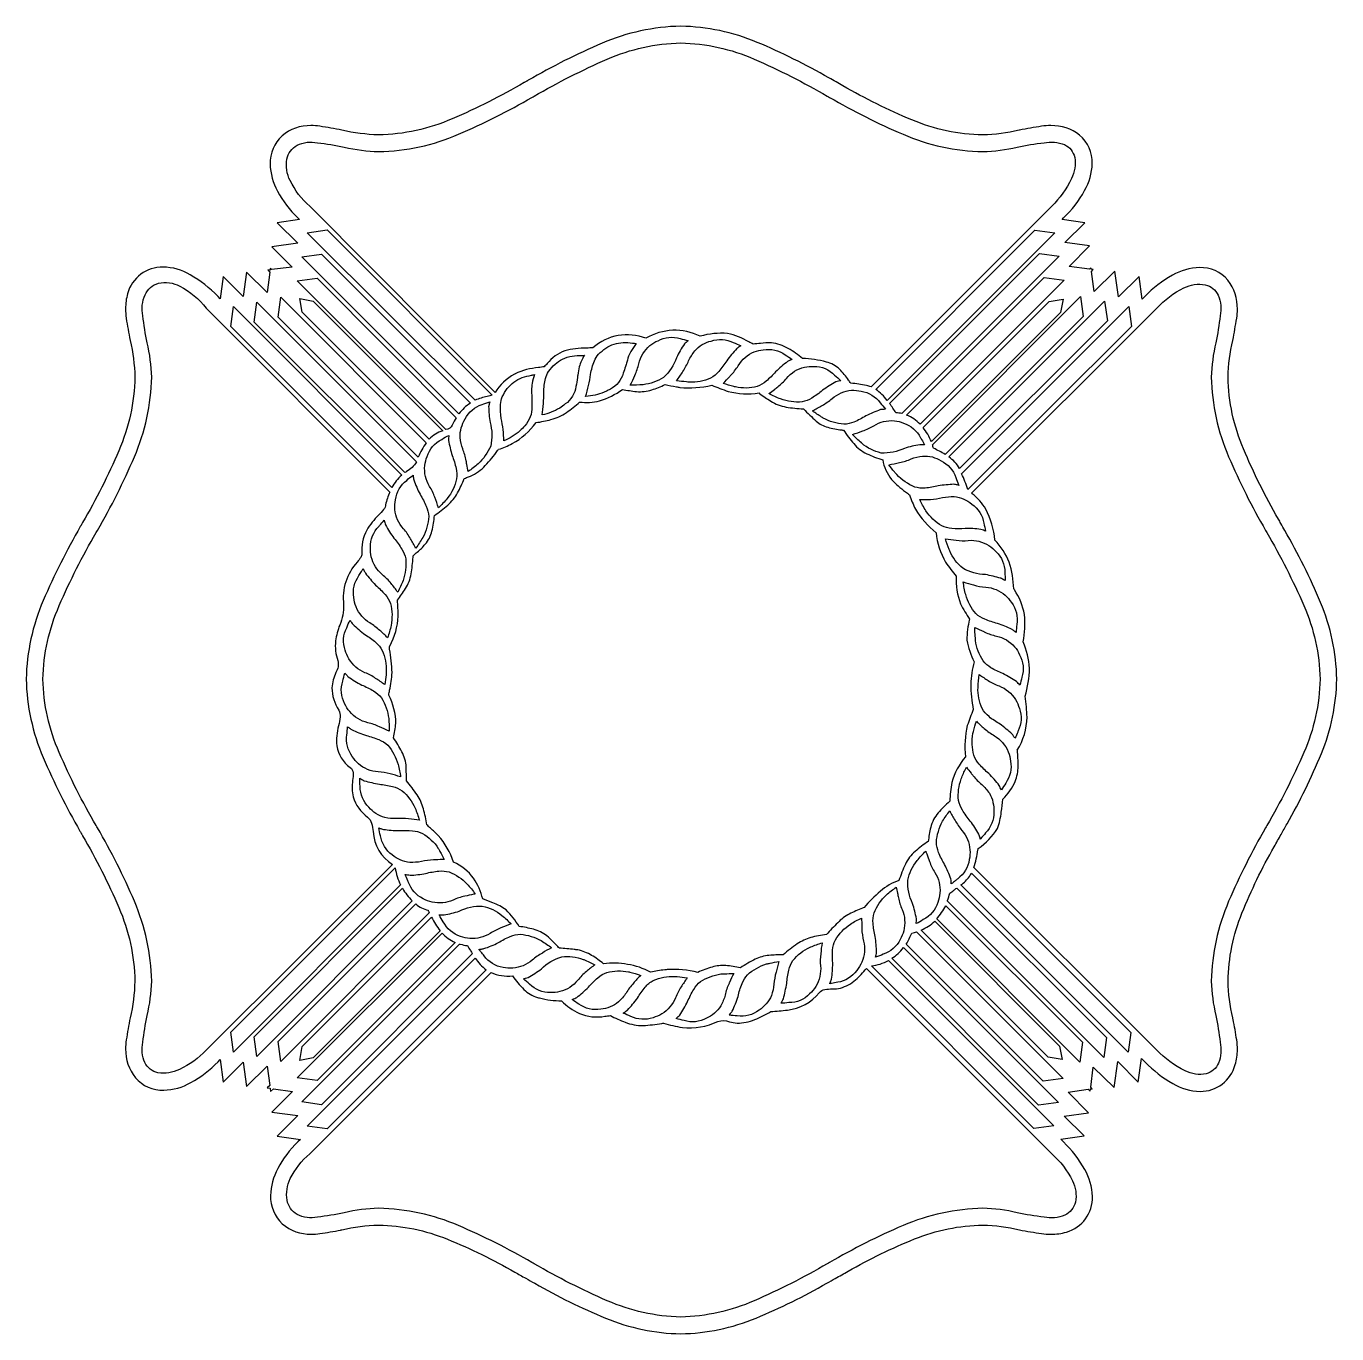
# Model space of a CAD drawing. Extents: x -4 to 118, y -79 to 10.
# Drawn here: x 38.6 to 45.82, y -50.93 to -43.73 of the extents above; entities that cross this region are included whole.
import ezdxf

# ---------------------------------------------------------------- set-up
doc = ezdxf.new("R2010")
doc.units = 0
doc.header["$MEASUREMENT"] = 0

msp = doc.modelspace()

# ---------------------------------------------------------------- linework, layer by layer
for points in [[(45.5326, -46.5056, 0.001009), (45.5115, -46.4679, -0.000737), (45.4972, -46.4425, -0.031549), (45.305, -46.0569, -0.095675), (45.22, -45.661, -0.050222), (45.2464, -45.4588, 0.006351), (45.268, -45.337, 0.034881), (45.2716, -45.2866, 0.172268), (45.219, -45.1279, 0.231615), (45.0634, -45.058, 0.123826), (44.9138, -45.0998, 0.073396), (44.7628, -45.2164), (44.7472, -45.232), (44.7304, -45.1072), (44.617, -45.22), (44.5972, -45.0772), (44.4838, -45.1906), (44.4682, -45.0796), (44.4772, -45.0688), (44.4664, -45.0676), (44.4658, -45.0604), (44.4574, -45.0664), (44.3446, -45.052), (44.4574, -44.9392), (44.3224, -44.9206), (44.4322, -44.8114), (44.3068, -44.7934), (44.3146, -44.785, 0.072754), (44.4306, -44.6341, 0.123594), (44.4724, -44.485, 0.229883), (44.403, -44.329, 0.173896), (44.245, -44.2762, 0.035121), (44.194, -44.2798, 0.013532), (44.0722, -44.3014, 0.000004), (44.0698, -44.3018, -0.048064), (43.87, -44.3278, -0.094816), (43.4793, -44.2449, -0.03227), (43.0989, -44.0564, -0.000772), (43.0621, -44.0357, 0.000875), (43.023, -44.0138, 0.03188), (42.6276, -43.8179, 0.095008), (42.2074, -43.729, 0.096878), (41.7743, -43.8228, 0.030173), (41.3676, -44.0268, -0.000003), (41.3638, -44.029, -0.01525), (41.3602, -44.0309, 0.040477), (41.3554, -44.0338, 0.028781), (41.3488, -44.0374, 0.07229), (41.3459, -44.0389, -0.033215), (41.3446, -44.0398, -0.03014), (40.9492, -44.2389, -0.097245), (40.5436, -44.3278, -0.047761), (40.3417, -44.3014), (40.3413, -44.3014, 0.012983), (40.2201, -44.2798, 0.036835), (40.1715, -44.2762, 0.184627), (40.0125, -44.3326, 0.21837), (39.9465, -44.488, 0.121041), (39.987, -44.6369, 0.074635), (40.0989, -44.785), (40.1079, -44.7934), (39.9861, -44.8108), (40.0983, -44.923), (39.9555, -44.9434), (40.0683, -45.0562), (39.9549, -45.0688), (39.9471, -45.0628), (39.9459, -45.0717), (39.9333, -45.0712), (39.9441, -45.0838), (39.9297, -45.196), (39.8163, -45.0826), (39.7983, -45.2176), (39.6885, -45.1078), (39.6723, -45.2296), (39.6597, -45.2164, 0.070102), (39.5065, -45.0976, 0.125612), (39.3573, -45.055, 0.342941), (39.1617, -45.202, 0.072098), (39.1509, -45.2842, 0.033932), (39.1545, -45.337, 0.017125), (39.1761, -45.4588, -0.048169), (39.2019, -45.661, -0.097001), (39.1134, -46.0667, -0.030385), (38.9145, -46.462, 0.087028), (38.9121, -46.4656, -0.02862), (38.9085, -46.4722, 0.008752), (38.9061, -46.4764, -0.008752), (38.9037, -46.4806, -0.000003), (38.9016, -46.4845, 0.030122), (38.6976, -46.8911, 0.096908), (38.6037, -47.3236, 0.096669), (38.6969, -47.7553, 0.030187), (38.8998, -48.1608, -0.000009), (38.9037, -48.1678, -0.033949), (38.9061, -48.1717, 0.033882), (38.9085, -48.1756, 0.028921), (38.9121, -48.1822, 0.127259), (38.9145, -48.1864, -0.030385), (39.1134, -48.5817, -0.097001), (39.2019, -48.9874, -0.047898), (39.1761, -49.1896, 0.012982), (39.1545, -49.3108, 0.035312), (39.1509, -49.3606, 0.177671), (39.2051, -49.5192, 0.225814), (39.3609, -49.5874, 0.122945), (39.5099, -49.5462, 0.07207), (39.6597, -49.432), (39.6717, -49.4194), (39.6885, -49.5436), (39.7983, -49.4332), (39.8163, -49.5682), (39.9303, -49.4548), (39.9441, -49.561), (39.9309, -49.5742), (39.9465, -49.5772), (39.9489, -49.5946), (39.9645, -49.5796), (40.0695, -49.594), (39.9555, -49.708), (40.0983, -49.7278), (39.9861, -49.8406), (40.1133, -49.8586), (40.0989, -49.8724, 0.076331), (39.9884, -50.0196, 0.119528), (39.9489, -50.1682, 0.214729), (40.0136, -50.3232, 0.188146), (40.1727, -50.3806, 0.036643), (40.2201, -50.3776, 0.01284), (40.3348, -50.3579, -0.000053), (40.3413, -50.3566, -0.049946), (40.5436, -50.3302, -0.092757), (40.9235, -50.4086, -0.033869), (41.2932, -50.5891, -0.001114), (41.3538, -50.6231, 0.001038), (41.4036, -50.651, 0.032807), (41.7931, -50.8427, 0.093944), (42.2074, -50.929, 0.094057), (42.6216, -50.8425, 0.032689), (43.0115, -50.6505, 0.001285), (43.0581, -50.6243, -0.001608), (43.1291, -50.5844, -0.034396), (43.4944, -50.407, -0.092011), (43.87, -50.3302, -0.050224), (44.0722, -50.3566, 0.009778), (44.194, -50.3776, 0.034716), (44.2456, -50.3812, 0.076745), (44.3302, -50.3686, 0.344476), (44.4736, -50.173, 0.124569), (44.4314, -50.0241, 0.071091), (44.3146, -49.8724), (44.299, -49.8574), (44.428, -49.8394), (44.3176, -49.7302), (44.452, -49.7116), (44.3398, -49.5982), (44.4502, -49.5826), (44.4616, -49.5922), (44.4628, -49.5808), (44.4729, -49.5822), (44.464, -49.5718), (44.4784, -49.4602), (44.5924, -49.573), (44.6128, -49.4302), (44.7256, -49.543), (44.7436, -49.4128), (44.7628, -49.432, 0.070585), (44.9159, -49.551, 0.125825), (45.0658, -49.594, 0.348114), (45.2596, -49.447, 0.081388), (45.2716, -49.3642, 0.032974), (45.268, -49.3108, 0.00939), (45.248, -49.1981, -0.000067), (45.2464, -49.1896, -0.049946), (45.22, -48.9874, -0.092192), (45.2969, -48.6123, -0.034255), (45.4743, -48.2472, -0.000805), (45.5121, -48.1793, 0.000799), (45.5448, -48.1207, 0.033111), (45.7339, -47.7344, 0.093376), (45.8188, -47.3236, 0.095204), (45.7294, -46.9021, 0.031708)], [(40.2072, -44.3712, -0.026389), (40.355, -44.3951, 0.049844), (40.5441, -44.4197, 0.096854), (40.9836, -44.3243, 0.030607), (41.3882, -44.1209, -0.000031), (41.4005, -44.1141, -0.029413), (41.8028, -43.9104, -0.098156), (42.2072, -43.821, -0.098156), (42.6117, -43.9104, -0.02941), (43.014, -44.1141, -0.000031), (43.0263, -44.1209, 0.030608), (43.4309, -44.3243, 0.096853), (43.8704, -44.4197, 0.049843), (44.0595, -44.3951, -0.026388), (44.2073, -44.3712, -0.157385), (44.3197, -44.3812, -0.234741), (44.3758, -44.4512, -0.160772), (44.3582, -44.5684, -0.087836), (44.2499, -44.7199), (43.2551, -45.7146, 0.0646), (43.2297, -45.7076, 0.038105), (43.1434, -45.6951, -0.004037), (43.1304, -45.6771, 0.050411), (43.0813, -45.6174, 0.132125), (43.0087, -45.5781, 0.055704), (42.8769, -45.5586, 0.051129), (42.7992, -45.5037, 0.101927), (42.7061, -45.4723, 0.028776), (42.6467, -45.4758, -0.006882), (42.6056, -45.4794, -0.004657), (42.5811, -45.4666, 0.080514), (42.465, -45.4203, 0.086801), (42.3142, -45.4363, 0.256242), (42.0152, -45.4475, 0.281456), (41.7238, -45.4995, -0.003824), (41.6889, -45.5014, 0.061792), (41.5683, -45.5166, 0.139694), (41.4722, -45.5866, -0.005388), (41.4555, -45.6041, -0.003795), (41.4243, -45.6087, 0.090077), (41.2953, -45.6431, -0.000093), (41.2923, -45.645, 0.13081), (41.1848, -45.7466), (40.1646, -44.7199, -0.100497), (40.0567, -44.5788, -0.160455), (40.0392, -44.4605, -0.221396), (40.095, -44.3847, -0.17268)], [(41.0748, -45.7885), (40.151, -44.8659), (40.2604, -44.8506), (41.1688, -45.7602, -0.034738), (41.1413, -45.7677, 0.051797)], [(43.3432, -45.7894, 0.091613), (43.2808, -45.7288), (44.1562, -44.8522), (44.266, -44.8666)], [(40.2302, -44.9835), (41.0488, -45.8039, 0.085818), (40.9862, -45.8636), (40.1209, -44.9989)], [(43.4242, -45.862, 0.026792), (43.3928, -45.8574, -0.000076), (43.3912, -45.8572, 0.020322), (43.357, -45.8062), (44.1814, -44.9806), (44.2912, -44.995)], [(39.5949, -49.3666, -0.09091), (39.4468, -49.4738, -0.158754), (39.3292, -49.4914, -0.230851), (39.2573, -49.436, -0.163269), (39.2462, -49.3241, -0.02641), (39.27, -49.1762, 0.049846), (39.2946, -48.9872, 0.096855), (39.1993, -48.5477, 0.030607), (38.9959, -48.1431, -0.000031), (38.9891, -48.1308, -0.029405), (38.7853, -47.7285, -0.098158), (38.6959, -47.324, -0.098157), (38.7853, -46.9195, -0.029402), (38.9891, -46.5173, -0.000031), (38.9959, -46.505, 0.030608), (39.1993, -46.1004, 0.096854), (39.2946, -45.6609, 0.049848), (39.27, -45.4718, -0.02641), (39.2462, -45.324, -0.157867), (39.2581, -45.2074, -0.219382), (39.3314, -45.1444, -0.182911), (39.4493, -45.1606, -0.10467), (39.5949, -45.2814), (40.605, -46.2944, 0.046324), (40.5819, -46.3636, -0.176114), (40.5716, -46.3897, -0.029981), (40.5438, -46.4211, 0.065972), (40.4784, -46.5044, 0.15492), (40.4519, -46.6343, -0.165007), (40.4454, -46.6543, -0.028553), (40.4263, -46.6797, 0.220725), (40.3514, -46.9139, -0.105413), (40.3296, -47.0264, 0.055085), (40.3067, -47.1141, 0.119138), (40.3201, -47.2218, -0.184326), (40.3086, -47.2882, 0.093869), (40.2871, -47.3714, 0.147411), (40.3248, -47.4948, -0.156908), (40.3317, -47.5326, -0.034717), (40.3232, -47.5811, 0.091611), (40.3132, -47.6913, 0.198525), (40.3875, -47.8105, -0.216339), (40.4031, -47.8401, -0.053751), (40.4009, -47.8815, 0.098975), (40.4034, -47.973, 0.162475), (40.4826, -48.0835, -0.149728), (40.5051, -48.1179, -0.043116), (40.5139, -48.1634, 0.245286), (40.6203, -48.3448)], [(40.2054, -45.1165), (40.9714, -45.8849, 0.043075), (40.9483, -45.9251, -0.305174), (40.9147, -45.9499), (40.0961, -45.1319)], [(44.3176, -45.127), (43.5244, -45.9208, 0.114422), (43.4506, -45.8704), (44.2078, -45.1126)], [(45.4337, -48.1308, -0.000031), (45.4269, -48.143, 0.030607), (45.2235, -48.5477, 0.096853), (45.1281, -48.9872, 0.049837), (45.1528, -49.1762, -0.026401), (45.1766, -49.3241, -0.148676), (45.1679, -49.4383, -0.235797), (45.1, -49.4974, -0.170394), (44.9832, -49.4805, -0.088106), (44.8279, -49.3666), (43.8214, -48.3619, 0.041141), (43.843, -48.2648, -0.000327), (43.8444, -48.2561, 0.110848), (43.9508, -48.1462, 0.058744), (43.972, -48.0568, 0.022328), (43.9803, -47.9848, 0.08634), (44.0489, -47.8879, 0.086937), (44.0643, -47.8032, 0.027411), (44.0602, -47.7166, -0.000007), (44.0601, -47.7153, 0.129391), (44.1139, -47.5344, 0.02578), (44.1027, -47.4186, 0.066465), (44.1275, -47.2649, 0.089778), (44.0921, -47.1195, 0.075223), (44.0993, -46.969, 0.110638), (44.0442, -46.8326, -0.000128), (44.0406, -46.8264, 0.061345), (44.0158, -46.681, 0.082783), (43.9366, -46.5581, 0.093321), (43.8864, -46.3884, 0.10111), (43.8107, -46.303, -0.000077), (43.8084, -46.3009), (44.8279, -45.2814, -0.093217), (44.9772, -45.1698, -0.166601), (45.0947, -45.1526, -0.229722), (45.1659, -45.2105, -0.158535), (45.1766, -45.324, -0.026401), (45.1528, -45.4718, 0.049839), (45.1281, -45.6609, 0.096852), (45.2235, -46.1004, 0.030608), (45.4269, -46.505, -0.000031), (45.4337, -46.5173, -0.029403), (45.6375, -46.9195, -0.098158), (45.7269, -47.324, -0.098158), (45.6375, -47.7285, -0.029406)], [(40.005, -45.2217), (40.8065, -46.0238, 0.07029), (40.7622, -46.1018), (39.9909, -45.3311)], [(40.1221, -45.3039), (40.1097, -45.2276), (40.1829, -45.2424), (40.8969, -45.9564, 0.139672), (40.8225, -46.0037)], [(43.5868, -46.0162, 0.068613), (43.5412, -45.9388), (44.2354, -45.244), (44.3122, -45.2314), (44.2978, -45.3046)], [(44.4082, -45.2176), (44.4232, -45.3274), (43.6624, -46.087, 0.026667), (43.5988, -46.0528, -0.028031), (43.5958, -46.0432, 0.028031), (43.5928, -46.0336)], [(39.7444, -45.2731), (40.6711, -46.2011, 0.088196), (40.6168, -46.269), (39.7302, -45.3825)], [(39.8727, -45.2488), (40.7518, -46.1284, -0.13056), (40.6977, -46.1807, 0.000872), (40.6888, -46.1872), (39.8583, -45.3586)], [(44.5408, -45.2422), (44.5558, -45.352), (43.7416, -46.1644, 0.121582), (43.6828, -46.1008)], [(44.674, -45.2722), (44.689, -45.382), (43.7878, -46.2808, 0.024253), (43.7536, -46.1932)], [(42.2278, -45.4786, 0.03282), (42.1834, -45.5542, -0.124716), (42.1126, -45.6628, -0.112548), (41.9998, -45.703, -0.027924), (41.929, -45.7054, 0.029335), (41.9548, -45.6514, 0.041684), (41.977, -45.5872, -0.159378), (42.037, -45.4876, -0.092649), (42.082, -45.4606, -0.204705), (42.2044, -45.4492, -0.03436), (42.2476, -45.4606, 0.000091), (42.245, -45.463, -0.015753)], [(42.5152, -45.5044, 0.027991), (42.46, -45.571, -0.034649), (42.4163, -45.6307, -0.098865), (42.3718, -45.667, -0.12541), (42.2542, -45.6892, 0.007228), (42.2384, -45.6875, -0.021302), (42.1846, -45.6808, 0.015192), (42.2188, -45.631, 0.041006), (42.2506, -45.571, -0.050041), (42.284, -45.5169, -0.091711), (42.3256, -45.4822, -0.08298), (42.3742, -45.4624, -0.206818), (42.4966, -45.4714, -0.034424), (42.5374, -45.4882, -0.019023), (42.5214, -45.5, 0.004055)], [(41.9248, -45.535, 0.0486), (41.9104, -45.5794, 0.00426), (41.9029, -45.6025, -0.010929), (41.8906, -45.64, -0.200592), (41.8198, -45.7276, -0.011875), (41.7952, -45.7396, 0.001645), (41.785, -45.7444, -0.083945), (41.6836, -45.7678, 0.042537), (41.7106, -45.646, -0.043928), (41.7316, -45.5716, -0.087432), (41.7544, -45.535, -0.048242), (41.7952, -45.502, -0.071974), (41.8402, -45.4792, -0.111201), (41.9415, -45.4739, 0.002402), (41.9614, -45.4756, 0.036132), (41.933, -45.5206, -0.001309)], [(42.7954, -45.5752, 0.030881), (42.7294, -45.6316, -0.037782), (42.6772, -45.6839, -0.093329), (42.6274, -45.7132, -0.113438), (42.5086, -45.7156, 0.003624), (42.499, -45.713, -0.026311), (42.4414, -45.6958, 0.017916), (42.4776, -45.657, -0.004364), (42.4816, -45.6526, 0.04561), (42.5236, -45.5986, -0.164359), (42.6118, -45.5218, -0.072786), (42.6616, -45.511, -0.21513), (42.7816, -45.5392, -0.046088), (42.82, -45.5644, 0.033868)], [(41.4442, -45.8698, 0.045482), (41.4526, -45.7444), (41.4526, -45.7444, -0.047311), (41.4628, -45.6688, -0.075201), (41.4796, -45.6298, 0.000034), (41.4804, -45.6287, -0.053545), (41.515, -45.5908, -0.088284), (41.557, -45.562, -0.117281), (41.6635, -45.5416, 0.000988), (41.677, -45.541, 0.069225), (41.6488, -45.604, 0.022611), (41.6404, -45.6496, 0.001867), (41.6384, -45.6636, -0.020291), (41.6302, -45.7126, -0.204565), (41.5714, -45.8092, -0.021154), (41.5408, -45.832, -0.074121)], [(41.3866, -45.7606, -0.028704), (41.3878, -45.8242, -0.211017), (41.3482, -45.9286, -0.032546), (41.3218, -45.9574, -0.077936), (41.2336, -46.0126, 0.046378), (41.2186, -45.8884, -0.032457), (41.215, -45.8116, -0.066676), (41.2246, -45.7702, -0.034497), (41.2516, -45.724, -0.0502), (41.2882, -45.6886, -0.120217), (41.3847, -45.6512, 0.002027), (41.4022, -45.6472, 0.057251), (41.3897, -45.696, -0.002327), (41.3866, -45.7132, 0.037978)], [(43.0612, -45.688, 0.028095), (42.988, -45.7336, -0.041058), (42.9282, -45.7769, -0.088952), (42.8752, -45.7978, -0.111925), (42.7564, -45.7816), (42.7564, -45.7816, -0.019326), (42.6928, -45.7522, -0.004501), (42.7233, -45.7285, 0.005803), (42.7408, -45.715, 0.046758), (42.7894, -45.6688, -0.166981), (42.889, -45.6064, -0.071489), (42.94, -45.6028, -0.213996), (43.054, -45.6502, -0.026193), (43.0882, -45.6808, -0.007929), (43.076, -45.6839, 0.020092)], [(43.4086, -48.4336, 0.108811), (43.3066, -48.4924, 0.039843), (43.216, -48.5824, -0.000321), (43.208, -48.5856, 0.029405), (43.135, -48.6178, 0.086574), (43.0714, -48.6664, 0.031831), (43.0102, -48.7312, 0.040969), (42.9225, -48.7477, 0.087602), (42.8488, -48.7822, 0.021906), (42.7702, -48.8422, 0.028755), (42.6925, -48.8456, 0.083686), (42.6172, -48.8656, 0.023618), (42.5356, -48.9136, 0.037559), (42.4552, -48.9017, 0.101853), (42.3802, -48.91, 0.041094), (42.301, -48.9394, 0.077427), (42.133, -48.9232, -0.000508), (42.1189, -48.925, 0.017878), (42.0412, -48.937, 0.149619), (41.7814, -48.8914, 0.032309), (41.7166, -48.8452, 0.088975), (41.6398, -48.8152, -0.001259), (41.621, -48.813, 0.020545), (41.539, -48.8056, -0.000796), (41.5308, -48.7969, 0.036905), (41.4703, -48.7384, 0.119768), (41.3962, -48.7018, 0.035238), (41.3176, -48.6862, 0.069306), (41.2455, -48.5949, 0.084693), (41.1721, -48.5566, -0.009201), (41.1172, -48.5338, 0.08154), (41.0666, -48.4208, 0.128309), (40.9558, -48.3316, 0.102348), (40.8724, -48.1858, 0.009824), (40.8297, -48.1453, -0.002421), (40.8088, -48.1258, 0.029693), (40.7907, -48.0387, 0.08104), (40.756, -47.9614, 0.026948), (40.6972, -47.8846, 0.005791), (40.6965, -47.8453, -0.005743), (40.696, -47.8078, 0.104829), (40.672, -47.7242, 0.032577), (40.6252, -47.647, 0.034077), (40.6384, -47.5678, 0.122846), (40.5994, -47.4118, -0.002618), (40.6042, -47.3853, 0.03299), (40.618, -47.2882, 0.038923), (40.6045, -47.1588, -0.000224), (40.603, -47.149, -0.000236), (40.6061, -47.1418, 0.105129), (40.6522, -46.9774, 0.010242), (40.6474, -46.8898, 0.032182), (40.6912, -46.8256, 0.103833), (40.7228, -46.7448, 0.030064), (40.7332, -46.6528, -0.000205), (40.7338, -46.645, -0.01239), (40.7566, -46.6247, 0.053357), (40.8004, -46.5811, 0.123499), (40.8373, -46.5086, 0.043758), (40.8514, -46.423, 0.03505), (40.924, -46.366, 0.093213), (40.9787, -46.2991, 0.037355), (41.0146, -46.2196, -0.009886), (41.0284, -46.2144, 0.029378), (41.0488, -46.2064, 0.105187), (41.1312, -46.1477, 0.030551), (41.1988, -46.0659, -0.000225), (41.2042, -46.0588, 0.041904), (41.2798, -46.0276, 0.105675), (41.4106, -45.9118, 0.02532), (41.4928, -45.895, 0.08586), (41.5775, -45.8561, 0.031193), (41.6506, -45.7984, 0.086129), (41.7598, -45.7924, 0.08558), (41.8858, -45.7288, 0.025149), (41.9638, -45.7408, 0.096262), (42.0473, -45.7312, 0.035821), (42.121, -45.7018, 0.013029), (42.1832, -45.7145, -0.000902), (42.2014, -45.718, 0.083553), (42.379, -45.7054, 0.025163), (42.4678, -45.7396, 0.098284), (42.6382, -45.7486, -0.000051), (42.6409, -45.7506, 0.025327), (42.703, -45.7936, 0.100137), (42.7871, -45.8259, 0.031708), (42.883, -45.8362, 0.013039), (42.9526, -45.9034, 0.115272), (43.0169, -45.9377, 0.034986), (43.0933, -45.9523, -0.000487), (43.1032, -45.9538, 0.015634), (43.1596, -46.0276, 0.107869), (43.2313, -46.0828, 0.03731), (43.3192, -46.1164, 0.132791), (43.368, -46.2242, 0.058144), (43.4438, -46.2923, -0.004932), (43.4662, -46.3096, 0.026219), (43.4992, -46.3888, 0.08576), (43.6126, -46.5178, 0.106516), (43.6654, -46.6804, 0.033446), (43.7236, -46.7578, 0.098005), (43.747, -46.9102, 0.024432), (43.7974, -46.9942, 0.066963), (43.7824, -47.11, 0.067879), (43.8226, -47.2294, 0.060507), (43.8034, -47.3524, 0.039555), (43.8178, -47.4916, 0.01519), (43.7848, -47.5792, 0.090537), (43.7752, -47.7514, 0.11089), (43.699, -47.8942, 0.014927), (43.6876, -47.9968, -0.000001), (43.6872, -47.9971, 0.036609), (43.6244, -48.0606, 0.116258), (43.5832, -48.1402, 0.038414), (43.57, -48.2182, 0.035034), (43.4973, -48.2728, 0.106118), (43.444, -48.3436, 0.035424)], [(43.3054, -45.8026, -0.023338), (43.3336, -45.838, -0.000638), (43.3246, -45.8387, 0.007633), (43.3066, -45.8404, 0.024161), (43.2262, -45.8752, -0.037655), (43.1609, -45.9086, -0.095014), (43.105, -45.9208, -0.105028), (42.991, -45.8866, 0.002306), (42.9827, -45.8812, -0.01609), (42.9322, -45.847, 0.025821), (42.985, -45.8176, 0.048752), (43.0402, -45.7792, -0.155514), (43.1476, -45.7336, -0.049203), (43.2004, -45.7384, -0.197324)], [(41.1574, -45.9106, -0.122852), (41.161, -46.0408, -0.098296), (41.092, -46.1386, -0.028815), (41.0362, -46.1812, 0.013493), (41.0295, -46.1423, -0.013754), (41.026, -46.1218, 0.049688), (41.0068, -46.057, -0.051091), (40.9932, -45.9944, -0.089858), (40.999, -45.94, -0.051303), (41.02, -45.8914, -0.200937), (41.113, -45.8122, -0.040072), (41.1562, -45.7972, 0.026658), (41.1506, -45.818, -0.001307), (41.1496, -45.823, 0.036376)], [(43.5496, -46.0348, 0.029783), (43.5226, -46.0336, 0.029533), (43.4386, -46.0534, -0.127721), (43.3108, -46.0792, -0.114082), (43.2034, -46.0258, 0.000543), (43.2013, -46.0239, -0.029145), (43.153, -45.9766, 0.019995), (43.2094, -45.9574, 0.048401), (43.2694, -45.9292, -0.164302), (43.3834, -45.9016, -0.063748), (43.4332, -45.9142, -0.201332), (43.5274, -45.9952, 0.003163), (43.533, -46.0044, -0.034086)], [(40.891, -46.0042, -0.025924), (40.9306, -45.982, 0.044639), (40.9288, -46.0096, 0.032034), (40.9486, -46.0924, -0.036515), (40.9705, -46.1639, -0.094611), (40.9732, -46.2214, -0.119178), (40.9216, -46.3294, -0.033265), (40.873, -46.381, 0.02176), (40.8532, -46.3228, 0.060244), (40.8238, -46.2628, -0.160637), (40.798, -46.1482, -0.055205), (40.8106, -46.0984, -0.204455)], [(43.5922, -46.1008, -0.076422), (43.6402, -46.1224, -0.206715), (43.7218, -46.2142, -0.008043), (43.7368, -46.2541, 0.000073), (43.738, -46.2574, 0.017713), (43.7202, -46.2533, -0.006323), (43.711, -46.2514, 0.021731), (43.6252, -46.2598, -0.039982), (43.5525, -46.2719, -0.095712), (43.4956, -46.2664, -0.108569), (43.396, -46.198, 0.01675), (43.3831, -46.182, -0.033624), (43.3534, -46.1434, 0.012778), (43.4122, -46.132, 0.065863), (43.4758, -46.111, -0.051323), (43.5387, -46.0962, -0.08889)], [(40.8196, -46.4284, -0.120643), (40.7866, -46.5442, -0.030063), (40.7488, -46.6036, 0.02497), (40.7194, -46.5508, 0.05614), (40.6804, -46.4962, -0.161124), (40.6336, -46.3894, -0.067866), (40.6372, -46.3366, -0.197653), (40.6984, -46.2298, -0.039752), (40.7338, -46.201, -0.000356), (40.734, -46.2043, 0.070963), (40.738, -46.2268, 0.041269), (40.7722, -46.3066, -0.039723), (40.8064, -46.3724, -0.087847)], [(43.8592, -46.4998, 0.04254), (43.7722, -46.495, -0.041105), (43.6992, -46.4949, -0.093045), (43.6438, -46.48, -0.111108), (43.5568, -46.3972, -0.032241), (43.5226, -46.3354, 0.020444), (43.5767, -46.3344, -0.004402), (43.5826, -46.3342, 0.044952), (43.6486, -46.3246, -0.053593), (43.7124, -46.3193, -0.09448), (43.765, -46.333, -0.083968), (43.8094, -46.3606, -0.211094), (43.8754, -46.4656, -0.019606), (43.885, -46.5094, -0.009596), (43.8731, -46.5048, 0.022889)], [(40.693, -46.6618, -0.110882), (40.6786, -46.7812, -0.027865), (40.6492, -46.8454, 0.018867), (40.6126, -46.7974, 0.051583), (40.5646, -46.7494, -0.155591), (40.5034, -46.651, -0.068464), (40.4998, -46.5982, -0.218183), (40.5454, -46.4836, 0.000835), (40.5493, -46.4786, -0.034805), (40.5748, -46.4494, 0.006864), (40.5783, -46.4618, -0.017401), (40.582, -46.4752, 0.028484), (40.6282, -46.5484, -0.038224), (40.6718, -46.6087, -0.08992)], [(43.9924, -46.7818, 0.040525), (43.9725, -46.7703, -0.000945), (43.969, -46.7686, 0.027518), (43.8844, -46.7488, -0.124506), (43.7596, -46.714, -0.106905), (43.6876, -46.6186, 0.002876), (43.6846, -46.6108, -0.034341), (43.6642, -46.5514, 0.03155), (43.723, -46.5592, 0.066425), (43.7902, -46.5604, -0.161613), (43.903, -46.5886, -0.099093), (43.9432, -46.6234, -0.209402), (43.9912, -46.7362, 0.00005), (43.9913, -46.738, -0.038836)], [(40.5274, -46.8064, -0.03308), (40.5802, -46.8589, -0.096641), (40.6096, -46.9078, -0.111571), (40.612, -47.0284, -0.038853), (40.5934, -47.0962, 0.015929), (40.5496, -47.056, 0.050055), (40.4956, -47.0146, -0.161122), (40.42, -46.9264, -0.080114), (40.4074, -46.8748, -0.203328), (40.4356, -46.7542, -0.023216), (40.4491, -46.7317, 0.013402), (40.459, -46.7158, 0.022637), (40.4673, -46.7333, -0.005712), (40.471, -46.7404, 0.029626)], [(44.0566, -47.023, -0.042486), (44.053, -47.0668, -0.00229), (44.0443, -47.0603, 0.012573), (44.0308, -47.0506, 0.03254), (43.951, -47.0176, -0.0398), (43.881, -46.9949, -0.091109), (43.8322, -46.9636, -0.114583), (43.7758, -46.8586, -0.036923), (43.7626, -46.789, 0.028454), (43.819, -46.8058, 0.069432), (43.8862, -46.8172, -0.157561), (43.993, -46.8622, -0.071165), (44.0272, -46.9024, -0.215405)], [(40.4686, -47.0788, -0.040528), (40.528, -47.1218, -0.093354), (40.564, -47.1658, -0.10804), (40.5862, -47.284, 0.007621), (40.5845, -47.2999, -0.024477), (40.5778, -47.3542, 0.007335), (40.5274, -47.32, 0.063252), (40.4686, -47.2888, -0.164747), (40.3803, -47.2126, -0.076988), (40.3599, -47.1646, -0.209594), (40.3683, -47.0416, -0.015538), (40.3863, -46.9996, 0.022948), (40.3982, -47.0175, -0.001701), (40.4013, -47.0218, 0.028569)], [(44.0734, -47.3578, 0.056754), (44.0554, -47.338, 0.028927), (43.9804, -47.2936, -0.042084), (43.9144, -47.2613, -0.094355), (43.8718, -47.224, -0.111543), (43.8298, -47.1106, 0.012441), (43.8285, -47.0907, -0.026778), (43.8262, -47.0398, 0.019787), (43.8749, -47.0627, -0.005039), (43.8814, -47.0656, 0.050776), (43.945, -47.0872, -0.15769), (44.0452, -47.146, -0.089089), (44.0722, -47.1904, -0.209875), (44.0848, -47.314, -0.048529)], [(40.3581, -47.2906, 0.004374), (40.3701, -47.3046, -0.001615), (40.3762, -47.3116, 0.022314), (40.4512, -47.3566, -0.039467), (40.5162, -47.3895, -0.091604), (40.5592, -47.4274, -0.115766), (40.5994, -47.5408, 0.008781), (40.6002, -47.5589, -0.022667), (40.6018, -47.611, 0.017697), (40.5478, -47.5864, 0.05679), (40.4842, -47.5642, -0.163368), (40.3852, -47.5024, -0.088295), (40.3569, -47.4586, -0.211525), (40.3467, -47.3356, -0.04013)], [(43.9648, -47.572, -0.041689), (43.9042, -47.5307, -0.096916), (43.867, -47.4868, -0.116149), (43.8436, -47.3698, -0.033343), (43.8508, -47.299, 0.023165), (43.9, -47.332, 0.054476), (43.96, -47.3614, -0.155926), (44.0506, -47.437, -0.059302), (44.0716, -47.4856, -0.196922), (44.065, -47.6086, 0.000613), (44.062, -47.6158, -0.016881), (44.047, -47.65, -0.003071), (44.0415, -47.6416, 0.016848), (44.032, -47.6278, 0.027151)], [(40.3695, -47.6302, -0.028267), (40.3719, -47.5982, 0.005292), (40.3732, -47.5864, 0.010989), (40.3872, -47.5963, -0.006345), (40.3953, -47.602, 0.035575), (40.4764, -47.635, -0.03484), (40.5455, -47.6573, -0.095882), (40.594, -47.6878, -0.104969), (40.651, -47.794, -0.035319), (40.6648, -47.863, 0.012852), (40.6072, -47.8456, 0.049904), (40.5412, -47.8348, -0.165917), (40.4332, -47.7904, -0.05978), (40.399, -47.7508, -0.200431)], [(43.903, -47.8444, -0.040215), (43.8506, -47.7933, -0.093225), (43.8208, -47.7436, -0.112596), (43.816, -47.6242, 0.004184), (43.8188, -47.6129, -0.024096), (43.8346, -47.5552, 0.020574), (43.8784, -47.596, 0.054253), (43.9336, -47.6362, -0.16064), (44.0098, -47.7238, -0.0589), (44.023, -47.776, -0.201554), (43.996, -47.8966, -0.029954), (43.9726, -47.9344), (43.9725, -47.9342, -0.007983), (43.9606, -47.9098, 0.039923)], [(43.7362, -47.992, -0.110401), (43.7512, -47.8726, 0.002336), (43.7537, -47.8666, -0.033783), (43.7806, -47.809, 0.017607), (43.8057, -47.8417, -0.014942), (43.8172, -47.8564, 0.051795), (43.8646, -47.9044, -0.052822), (43.906, -47.9525, -0.096113), (43.9258, -48.0028, -0.076807), (43.9312, -48.0562, -0.198994), (43.8856, -48.1708, -0.013042), (43.8578, -48.2032, 0.000048), (43.8562, -48.205, 0.018405), (43.8495, -48.1832, -0.000905), (43.8478, -48.178, 0.044278), (43.801, -48.1054, -0.037551), (43.7576, -48.0453, -0.089892)], [(40.4644, -47.8834, 0.025058), (40.5478, -47.9026, -0.034903), (40.6201, -47.9153, -0.097864), (40.6726, -47.9392, -0.121224), (40.7446, -48.0346, -0.033245), (40.768, -48.1012, 0.015179), (40.7092, -48.0928, 0.039614), (40.642, -48.0916, -0.058044), (40.5786, -48.0863, -0.09613), (40.5292, -48.0634, -0.086301), (40.4902, -48.0298, -0.200234), (40.4422, -47.9152, 0.000028), (40.442, -47.9132, -0.017736), (40.4398, -47.8696, 0.046452)], [(43.6144, -48.2224, -0.106151), (43.6486, -48.1072, -0.02129), (43.6876, -48.049, 0.014726), (43.717, -48.1018, 0.052061), (43.7554, -48.157, -0.162713), (43.7992, -48.2644, -0.06713), (43.7956, -48.3178, -0.199749), (43.732, -48.4234, 0.004431), (43.7205, -48.4328, -0.020245), (43.6966, -48.4516, -0.003314), (43.6956, -48.4394, 0.009305), (43.6942, -48.4246, 0.022855), (43.66, -48.3442, -0.040392), (43.6266, -48.2786, -0.092989)], [(40.57, -48.1516, 0.038766), (40.657, -48.1576, -0.038234), (40.7299, -48.1588, -0.094216), (40.7854, -48.1744, -0.114564), (40.8724, -48.256, 0.014451), (40.8815, -48.2725, -0.034252), (40.9054, -48.3178, 0.003249), (40.8587, -48.3187, -0.001711), (40.8454, -48.319, 0.04305), (40.7794, -48.3292, -0.051081), (40.7155, -48.3333, -0.09469), (40.663, -48.319, -0.083856), (40.6186, -48.2926, -0.195561), (40.5538, -48.1864, -0.036255), (40.5454, -48.1432, 0.024533), (40.5605, -48.1485, -0.01168)], [(43.5424, -48.6484, -0.043601), (43.5034, -48.6706, 0.030416), (43.5046, -48.6436, 0.029277), (43.4836, -48.5596, -0.12695), (43.4566, -48.4318, -0.110232), (43.5082, -48.3232, -0.025689), (43.5556, -48.2716, -0.000748), (43.5613, -48.2871, 0.005511), (43.5766, -48.3286, 0.053927), (43.606, -48.3892, -0.167329), (43.6342, -48.502, -0.05157), (43.6222, -48.5536, -0.204242)], [(39.7444, -49.3779), (39.7302, -49.2685), (40.6357, -48.3637, 0.080067), (40.6646, -48.457)], [(40.717, -48.4042, 0.035241), (40.8028, -48.394, -0.0364), (40.8754, -48.3813, -0.099143), (40.9324, -48.3862, -0.113093), (41.0314, -48.4528, -0.035473), (41.0758, -48.5074, -0.000432), (41.0683, -48.509, 0.011403), (41.0182, -48.52, 0.051887), (40.9534, -48.5404, -0.168137), (40.8382, -48.5518, -0.070067), (40.789, -48.5332, -0.203777), (40.7074, -48.4408, 0.000383), (40.7046, -48.4346, -0.016654), (40.69, -48.3994, 0.006502), (40.7021, -48.4015, -0.018124)], [(44.6701, -49.3785), (43.7498, -48.4576, 0.071257), (43.7965, -48.4109, 0.001779), (43.8023, -48.4013, -0.001614), (43.8078, -48.392), (44.6855, -49.2691)], [(39.8727, -49.4027), (39.8585, -49.2934), (40.6753, -48.476, 0.070652), (40.7291, -48.5451)], [(43.2778, -48.7414, -0.040038), (43.2657, -48.6689, -0.093604), (43.2712, -48.6112, -0.113131), (43.339, -48.5128, -0.027077), (43.3936, -48.4696, -0.009557), (43.4005, -48.5021, 0.016028), (43.4062, -48.5284, 0.067497), (43.426, -48.5926, -0.164829), (43.4344, -48.7096, -0.080197), (43.4146, -48.7576, -0.213905), (43.3216, -48.8386, -0.039861), (43.2802, -48.8548, -0.007751), (43.2826, -48.8426, 0.02413), (43.285, -48.829, 0.033185)], [(44.536, -49.408), (43.675, -48.5464, -0.000163), (43.676, -48.5435, 0.060233), (43.6876, -48.5026, 0.034959), (43.71, -48.4871, -0.016362), (43.7266, -48.475), (44.551, -49.2982)], [(40.005, -49.4293), (39.9909, -49.32), (40.7486, -48.5622, 0.125031), (40.8159, -48.5971, 0.016635), (40.8183, -48.6013, -0.081611), (40.8225, -48.6107)], [(40.8772, -48.6226), (40.9042, -48.6226, 0.029307), (40.9876, -48.6016, -0.131462), (41.1148, -48.574, -0.124072), (41.2228, -48.6262, -0.031037), (41.2738, -48.6724, 0.008597), (41.2174, -48.6934, 0.038727), (41.1574, -48.7246, -0.162466), (41.0452, -48.7516, -0.073789), (40.9948, -48.7408, -0.2008), (40.8994, -48.6604, -0.039107)], [(44.4034, -49.4326), (43.6162, -48.6448, 0.054198), (43.6666, -48.5722), (44.419, -49.324)], [(40.8821, -48.71), (40.1829, -49.4086), (40.1097, -49.4234), (40.1221, -49.3471), (40.8343, -48.6349, 0.040327)], [(43.0438, -48.8896, -0.04251), (43.0433, -48.8159, -0.097424), (43.0582, -48.7606, -0.110336), (43.1416, -48.673, -0.040152), (43.2028, -48.64, 0.003377), (43.2037, -48.6858, -0.001787), (43.204, -48.6988, 0.056694), (43.2136, -48.7666, -0.156594), (43.204, -48.8824, -0.074769), (43.1758, -48.928, -0.207566), (43.0714, -48.9934, -0.01323), (43.0368, -49.0002, 0.001316), (43.0276, -49.0018, -0.000976), (43.0299, -48.996, 0.024767), (43.0372, -48.976, 0.030227)], [(43.6054, -48.6562), (44.293, -49.3456), (44.3074, -49.4188), (44.2306, -49.4062), (43.531, -48.706, 0.092044)], [(40.0961, -49.5191), (40.8934, -48.7224, 0.110555), (40.9649, -48.7738), (40.2054, -49.5345)], [(41.1244, -48.8476, 0.007584), (41.1079, -48.8268, -0.00496), (41.0962, -48.8122, -0.002718), (41.1049, -48.8111, 0.028443), (41.1232, -48.808, 0.042804), (41.203, -48.775, -0.040412), (41.2684, -48.7416, -0.093518), (41.3254, -48.7294, -0.109052), (41.4388, -48.7642, -0.03433), (41.4964, -48.8044, 0.039195), (41.4454, -48.8326, 0.047814), (41.389, -48.871, -0.167673), (41.2822, -48.9154, -0.067299), (41.2294, -48.9118, -0.202395)], [(44.203, -49.5382), (43.4482, -48.7828, 0.056363), (43.4788, -48.7222, 0.031051), (43.4943, -48.7188, -0.014722), (43.5052, -48.7162), (44.3128, -49.5232)], [(41.0329, -48.7916, 0.013157), (41.049, -48.8182, -0.005785), (41.06, -48.8359), (40.2302, -49.6675), (40.1209, -49.6521), (40.9897, -48.7827, -0.000443), (40.9934, -48.7837, 0.043818)], [(42.9766, -48.9034, -0.16081), (42.9508, -49.0168, -0.061656), (42.9166, -49.0576, -0.207718), (42.8026, -49.1056, -0.039871), (42.7588, -49.108), (42.7588, -49.108, 0.035262), (42.7667, -49.0943, -0.017741), (42.772, -49.0846, 0.023379), (42.7906, -48.9994, -0.040253), (42.8018, -48.9268, -0.093486), (42.8248, -48.874, -0.117057), (42.919, -48.8002, 0.000518), (42.9222, -48.7989, -0.023005), (42.9856, -48.7756, 0.021799), (42.9778, -48.8362, 0.053327)], [(44.1766, -49.6702), (43.369, -48.8614, 0.092097), (43.4332, -48.8026), (44.2864, -49.6558)], [(44.2073, -50.2863, -0.026388), (44.0595, -50.2625, 0.049843), (43.8704, -50.2378, 0.096854), (43.4309, -50.3332, 0.030608), (43.0263, -50.5366, -0.000031), (43.014, -50.5434, -0.029403), (42.6117, -50.7472, -0.098157), (42.2072, -50.8366, -0.098158), (41.8028, -50.7472, -0.029405), (41.4005, -50.5434, -0.000031), (41.3882, -50.5366, 0.030607), (40.9836, -50.3332, 0.096854), (40.5441, -50.2378, 0.049844), (40.355, -50.2625, -0.026389), (40.2072, -50.2863, -0.179), (40.0953, -50.2715, -0.216877), (40.0401, -50.1935, -0.158963), (40.0577, -50.0747, -0.105114), (40.1646, -49.9376), (41.1629, -48.9393, 0.126993), (41.2805, -48.9588, 0.045492), (41.3437, -49.0326, 0.130256), (41.4188, -49.077, -0.002233), (41.4297, -49.0798, 0.064705), (41.5512, -49.0954, 0.102535), (41.6493, -49.1645, 0.153608), (41.7901, -49.18, -0.008064), (41.8195, -49.1769, 0.028013), (41.9017, -49.2136, 0.101671), (42.0002, -49.2313, 0.035832), (42.1032, -49.2197, -0.000191), (42.1121, -49.2183, 0.033932), (42.2161, -49.2419, 0.145978), (42.4112, -49.2088, -0.173815), (42.4754, -49.2109, 0.050483), (42.5175, -49.2183, 0.091376), (42.6142, -49.1992, 0.046295), (42.7025, -49.1545, 0.02074), (42.7947, -49.1462, 0.195593), (42.9697, -49.051, -0.174954), (43.0008, -49.0336, -0.045686), (43.0409, -49.0301, 0.062904), (43.0873, -49.025, 0.107557), (43.1692, -48.9807, 0.051443), (43.2297, -48.9169), (44.2499, -49.9376, -0.095318), (44.363, -50.0862, -0.16926), (44.38, -50.2037, -0.227832), (44.3213, -50.2754, -0.158637)], [(41.076, -48.8601, 0.078292), (41.1357, -48.9246), (40.2604, -49.8005), (40.151, -49.7851)], [(41.3668, -48.967, 0.030384), (41.44, -48.9196, -0.125352), (41.5516, -48.8536, -0.119373), (41.6704, -48.8674, 0.000759), (41.6735, -48.8688, -0.031448), (41.734, -48.8974, 0.011593), (41.6878, -48.934, 0.051573), (41.6398, -48.982, -0.166419), (41.542, -49.045, -0.070786), (41.4904, -49.0498, -0.199404), (41.3752, -49.0042, -0.033528), (41.341, -48.9742, -0.007964), (41.3521, -48.9714, 0.035814)], [(42.4906, -49.153, 0.035744), (42.5224, -49.0714, -0.037575), (42.5444, -49.0009, -0.093799), (42.5746, -48.952, -0.106898), (42.679, -48.8926, 0.010592), (42.6993, -48.8885, -0.021299), (42.7474, -48.8794, 0.01642), (42.7318, -48.9376, 0.057342), (42.7204, -49.0036, -0.057477), (42.7065, -49.0665, -0.093861), (42.6778, -49.1122, -0.078662), (42.6382, -49.147, -0.207475), (42.5182, -49.1776, -0.04251), (42.4744, -49.174, -0.011579), (42.4862, -49.1585, 0.001735)], [(43.3504, -48.874), (44.2612, -49.7836), (44.1514, -49.798), (43.2574, -48.9034, 0.091928)], [(41.6344, -49.0774, 0.028788), (41.6992, -49.0198, -0.036256), (41.7508, -48.9684, -0.097005), (41.8006, -48.9394, -0.113211), (41.9194, -48.9358, 0.002477), (41.9264, -48.9376, -0.031589), (41.9872, -48.9556, 0.030355), (41.9464, -48.9988, 0.050901), (41.9062, -49.0528, -0.051871), (41.8643, -49.1017, -0.09524), (41.818, -49.129, -0.082128), (41.7664, -49.1416, -0.203439), (41.6464, -49.1134, -0.047986), (41.6098, -49.0882, 0.016294), (41.6233, -49.0823, -0.010665)], [(41.914, -49.1464, 0.023295), (41.9692, -49.0804, -0.038203), (42.0115, -49.0203, -0.096367), (42.0562, -48.9832, -0.110483), (42.1732, -48.961, 0.006089), (42.1876, -48.9625, -0.023393), (42.2422, -48.9694, 0.008232), (42.2092, -49.0186, 0.059242), (42.1786, -49.0792, -0.150709), (42.1036, -49.168, -0.069566), (42.0544, -49.1884, -0.202005), (41.932, -49.1812, -0.007961), (41.8906, -49.1632, 0.026168), (41.9096, -49.1497, -0.000862)], [(42.2014, -49.1746, 0.034149), (42.2452, -49.099, -0.037215), (42.2785, -49.0326, -0.090597), (42.316, -48.9892, -0.105861), (42.4276, -48.9478, 0.009654), (42.4477, -48.9469, -0.023145), (42.499, -48.9454, 0.026003), (42.4756, -48.994, -0.005206), (42.4732, -48.9994, 0.06968), (42.4522, -49.0636, -0.049106), (42.4276, -49.123, -0.087398), (42.3922, -49.1644, -0.085373), (42.3484, -49.1914, -0.210026), (42.2254, -49.204, -0.038921), (42.1816, -49.1926, 0.006462), (42.1976, -49.1781, -0.000364)]]:
    msp.add_lwpolyline(points, format="xyb", close=True)

doc.saveas('drawing.dxf')
